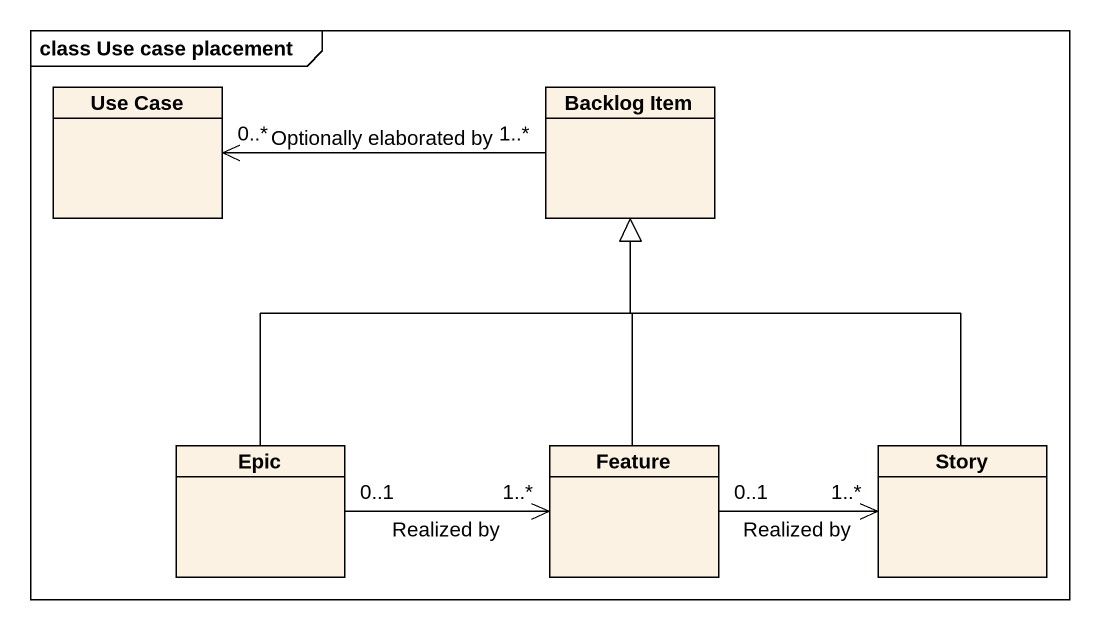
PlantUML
@startuml
mainframe class Use case placement
hide circle
hide empty members
class "Use Case" as Use_Case
class "Backlog Item" as Backlog_Item
class Epic
class Feature
class Story
Backlog_Item "1..*" -left-> "0..*" Use_Case : Optionally elaborated by
Epic -up-|> Backlog_Item
Epic "0..1" -right-> "1..*" Feature : Realized by
Feature -up-|> Backlog_Item
Feature "0..1" -right-> "1..*" Story : Realized by
Story -up-|> Backlog_Item
@enduml
